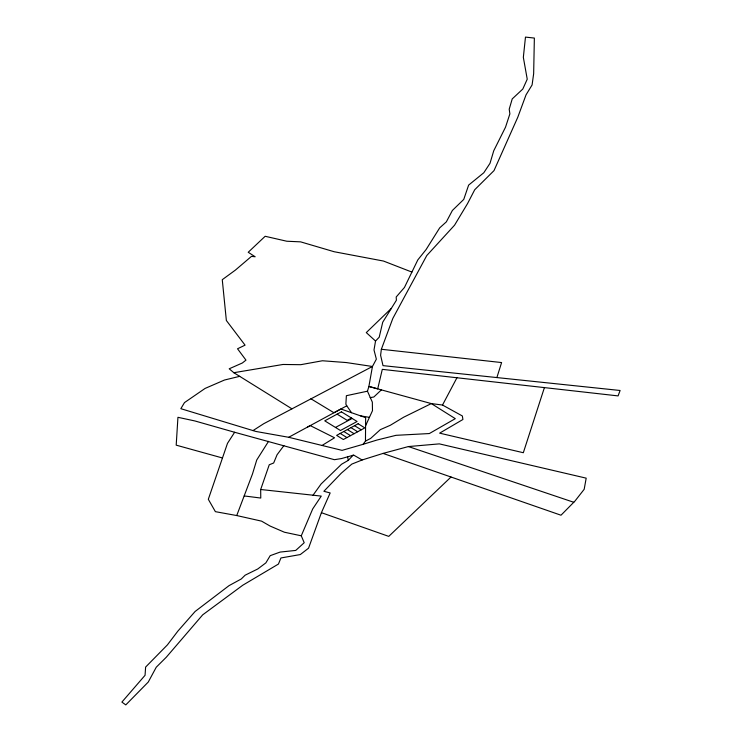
<?xml version="1.0" encoding="UTF-8"?>
<svg xmlns="http://www.w3.org/2000/svg" width="742" height="742" viewBox="0 0 742 742"><rect width="100%" height="100%" fill="white"/><g stroke="black" fill="none" stroke-linecap="round" stroke-linejoin="round"><path stroke-width="1.11" d="M288.684 437.288L342.081 450.366L363.023 444.337L365.463 441.091L365.639 417.635L340.884 409L288.684 437.288L255.842 431.445L180.835 408.684L184.489 402.591L205.089 388.428L224.483 380.025L239.694 376.342M381.36 349.269L380.6 355.27L383.011 365.63L620.108 390.487L618.077 395.903L382.297 369.349L377.715 388.864L368.895 386.452L372.447 366.483L376.361 359.156L374.005 349.992L375.535 341.051L379.208 337.193L382.733 322.204L396.395 300.25L396.2 296.995L404.446 287.46L417.811 259.913L426.103 249.553L439.691 227.868L446.35 221.858L452.388 210.459L463.759 199.403L468.629 185.11L483.821 172.738L490.008 163.314L493.745 150.756L505.525 127.17L509.875 113.888L509.207 109.195L512.221 98.918L522.795 89.04L527.237 79.199L523.342 57.357L525.475 37.1L534.361 38.065L533.656 73.699L532.088 84.959L526.041 94.846L517.777 117.255L494.005 170.623L474.722 189.739L467.562 203.558L454.558 225.188L426.78 255.536L392.824 318.429L381.36 349.269L501.601 362.56L496.88 377.557M365.574 425.769L372.484 410.688L372.336 402.127L367.457 391.192L368.895 386.452L431.325 403.583L442.51 405.039L462.349 415.965L462.925 419.49L439.626 433.152L523.323 452.722L544.452 387.472M353.034 455.3L341.468 458.565L334.382 459.697L234.639 432.271L227.488 443.345L208.316 499.292L215.384 511.665L236.735 515.551L261.574 521.144L270.079 526.041L284.418 532.227L301.271 535.807L304.201 542.727L295.743 550.425L280.114 552.076L270.19 555.675L265.868 562.881L257.724 568.993L245.129 575.189L241.271 578.973L229.018 585.651L195.109 611.482L177.904 631.071L167.386 644.909L145.618 667.077L145.061 675.294L121.892 702.09L125.797 704.9L148.27 682.037L156.265 667.206L166.301 657.217L202.687 614.84L242.801 585.206L278.435 564.059L280.93 557.965L300.297 554.562L308.551 548.19L321.407 512.685L330.171 492.948L323.883 491.287L341.329 473.155L351.819 464.093L362.133 459.984L383.058 453.408L408.406 446.563L439.32 443.874L586.189 478.154L584.177 489.303L574.864 501.184L560.998 515.217L383.058 453.408M244.22 495.944L260.767 498.049L260.683 489.497L269.244 464.77L273.659 462.999L277.072 454.744L283.908 445.599M236.735 515.551L252.475 473.99L256.741 459.984L268.558 441.314M301.271 535.807L312.716 508.901L321.267 496.101L260.683 489.497M442.51 405.039L457.1 377.465M313.022 495.229L321.091 483.988L341.533 464.251L348.286 460.374L353.377 454.929L362.133 459.984M391.303 308.431L366.288 332.592L375.535 341.051M451.006 477.013L388.762 536.383L321.407 512.685M381.369 389.875L373.829 396.998L370.137 397.647M253.013 430.592L263.707 423.719L372.447 366.483L346.393 362.569L322.427 360.76L300.742 364.693L282.962 364.47L233.841 372.707L229.204 368.793L242.337 362.996L245.973 360.13L237.533 348.777L245.064 345.151L226.356 320.488L222.266 279.688L235.372 270.116L251.473 256.37L255.165 256.76L248.218 252.271L265.154 236.281L286.792 241.233L300.603 241.855L334.123 251.723L383.484 261.045L411.912 272.082M322.047 445.46L334.54 437.78L310.23 425.593L307.735 426.947M351.467 418.024L347.173 420.352L337.109 414.157M335.495 427.448L352.144 418.442M351.541 412.719L346.774 405.809L333.965 412.747L310.926 398.788M365.463 441.091L370.61 438.448L380.34 429.646L390.338 425.268L403.602 417.245L431.325 403.583L455.291 418.655L429.34 433.551L396.024 435.322L376.936 440.043L363.023 444.337M367.457 391.192L346.384 395.699L345.874 404.195L346.774 405.809M360.649 415.9L369.275 417.319M222.377 457.953L176.197 445.154L177.941 417.31L194.896 420.955L234.639 432.271M408.406 446.563L573.779 502.278M354.537 425.685L361.252 429.822M350.957 427.624L357.672 431.761M347.377 429.562L354.092 433.699M343.796 431.501L350.512 435.637M340.216 433.439L346.931 437.576M233.841 372.707L291.921 408.823M347.59 456.84L348.286 460.374M341.403 411.829L324.755 420.835L340.448 430.499L357.087 421.493L341.403 411.829M358.117 423.756L336.636 435.378L343.351 439.514L364.832 427.884L358.117 423.756"/></g></svg>
